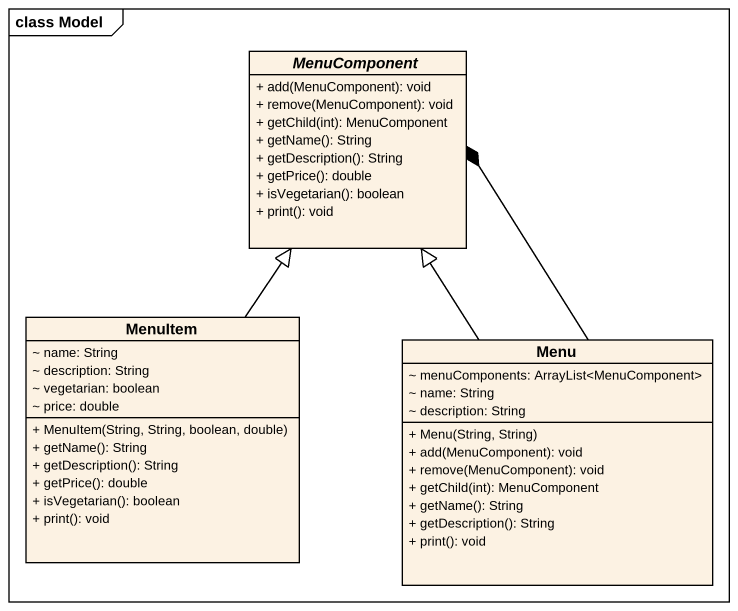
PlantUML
@startuml
mainframe class Model
hide circle
hide empty members
skinparam classAttributeIconSize 0
abstract class MenuComponent {
  + add(MenuComponent): void
  + remove(MenuComponent): void
  + getChild(int): MenuComponent
  + getName(): String
  + getDescription(): String
  + getPrice(): double
  + isVegetarian(): boolean
  + print(): void
}
class MenuItem {
  ~ name: String
  ~ description: String
  ~ vegetarian: boolean
  ~ price: double
  + MenuItem(String, String, boolean, double)
  + getName(): String
  + getDescription(): String
  + getPrice(): double
  + isVegetarian(): boolean
  + print(): void
}
class Menu {
  ~ menuComponents: ArrayList<MenuComponent>
  ~ name: String
  ~ description: String
  + Menu(String, String)
  + add(MenuComponent): void
  + remove(MenuComponent): void
  + getChild(int): MenuComponent
  + getName(): String
  + getDescription(): String
  + print(): void
}
MenuItem -up-|> MenuComponent
Menu -up-|> MenuComponent
Menu -up-* MenuComponent
@enduml
